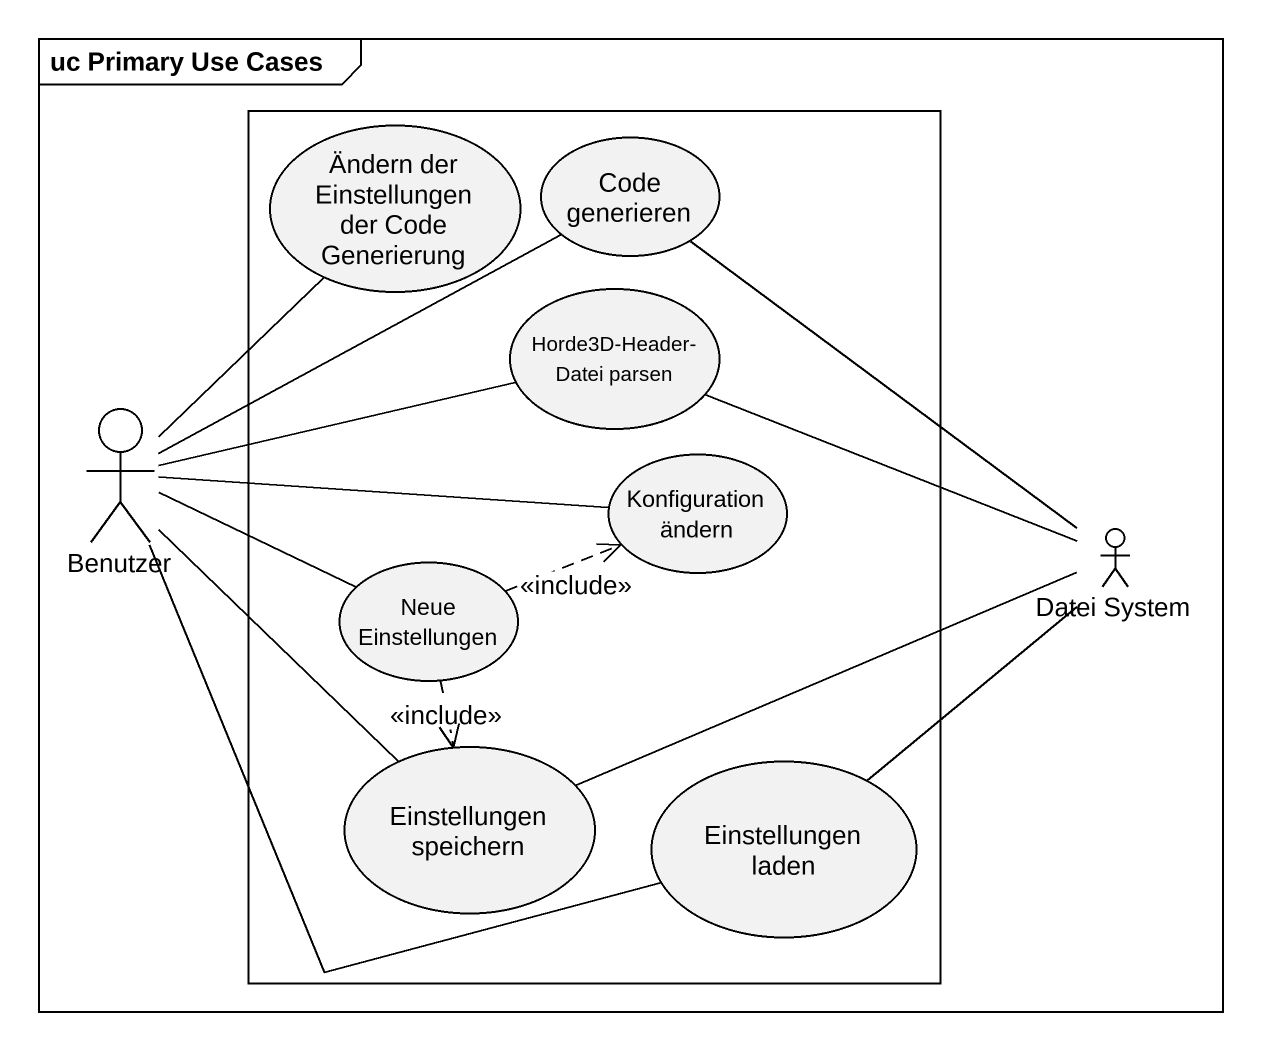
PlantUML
@startuml
mainframe uc Primary Use Cases
rectangle " " as rectangle1 {
  usecase "Ändern der Einstellungen der Code Generierung" as Ändern_der_Einstellungen
  usecase "Code generieren" as Code_generieren
  usecase "Horde3D-Header- Datei parsen" as Horde3D_Header_Datei_parsen
  usecase "Konfiguration ändern" as Konfiguration_ändern
  usecase "Neue Einstellungen" as Neue_Einstellungen
  usecase "Einstellungen speichern" as Einstellungen_speichern
  usecase "Einstellungen laden" as Einstellungen_laden
}
actor Benutzer
actor "Datei System" as Datei_System
Code_generieren -- Datei_System
Horde3D_Header_Datei_parsen -right- Datei_System
Benutzer -up- Ändern_der_Einstellungen
Benutzer -up- Code_generieren
Benutzer -right- Horde3D_Header_Datei_parsen
Benutzer -right- Konfiguration_ändern
Benutzer -right- Neue_Einstellungen
Benutzer -- Einstellungen_speichern
Benutzer -right- Einstellungen_laden
Neue_Einstellungen .right.> Konfiguration_ändern : <<include>>
Neue_Einstellungen ..> Einstellungen_speichern : <<include>>
Einstellungen_speichern -right- Datei_System
Einstellungen_laden -up- Datei_System
@enduml
